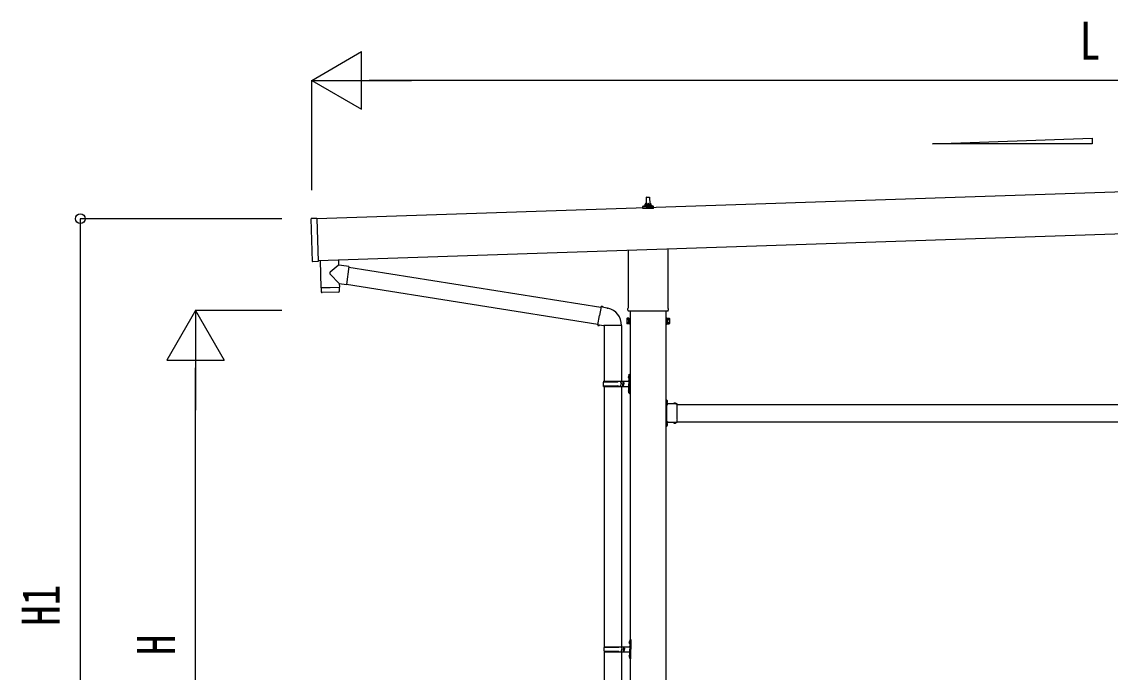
# Model space of a CAD drawing. Units: millimetres, scale not verified. Extents: x -16820 to 16820, y -11880 to 11880.
# Drawn here: x -4533 to -751, y -388 to 1872 of the extents above; entities that cross this region are included whole.
import ezdxf
from ezdxf.enums import TextEntityAlignment as Align

# ---------------------------------------------------------------- set-up
doc = ezdxf.new("R2010")
doc.units = ezdxf.units.MM
doc.header["$LTSCALE"] = 50
for name, color, linetype in [('0-4_YKK_13', 4, 'Continuous'), ('0-5_YKK_A1', 4, 'Continuous'), ('0-6_YKK_D', 6, 'Continuous')]:
    doc.layers.add(name, color=color, linetype=linetype)
doc.styles.add('ＭＳ ゴシック', font='')
doc.styles.get('ＭＳ ゴシック').set_extended_font_data('MS Gothic')

msp = doc.modelspace()

# ---------------------------------------------------------------- linework, layer by layer
at = {"layer": '0-4_YKK_13'}
for p, q in [((-2362.88, 1238.3), (-2362.15, 1261.83)), ((-2361.15, 1262.8), (-2352.6, 1262.8)), ((-2351.6, 1261.83), (-2350.88, 1238.3)), ((-2375.13, 1222.8), (-2375.13, 1230.52)), ((-2338.63, 1222.8), (-2375.13, 1222.8)), ((-2374.74, 1231.3), (-2339.01, 1231.3)), ((-2374.36, 1231.49), (-2367.64, 1233.12)), ((-2367.26, 1233.3), (-2346.49, 1233.3)), ((-2366.88, 1234.09), (-2366.88, 1238.3)), ((-2365.88, 1238.3), (-2347.88, 1238.3)), ((-2346.88, 1234.09), (-2346.88, 1238.3)), ((-2339.39, 1231.49), (-2346.11, 1233.12)), ((-2338.63, 1222.8), (-2338.63, 1230.52)), ((-3523.17, 1039.21), (-3528.1, 1187.12)), ((-3508.15, 1188.79), (-3527.14, 1188.16)), ((-2425.18, 878.82), (-2425.18, 1078.39)), ((-2288.58, 1082.94), (-2288.58, 878.82)), ((-3432.68, 1044.81), (-3432.08, 1026.62)), ((-3396.48, 1021.56), (-3405.44, 958.5)), ((-3429.92, 961.98), (-3461.42, 994.49)), ((-3396.74, 1019.73), (-2520.75, 880.26)), ((-3493.45, 946.83), (-3492.79, 933.8)), ((-3488.99, 947.98), (-3488.94, 946.99)), ((-3434.02, 949.82), (-3434, 948.82)), ((-3429.92, 961.98), (-3405.44, 958.5)), ((-3429.92, 961.98), (-3429.52, 949.97)), ((-3405.18, 960.32), (-2531.17, 821.17)), ((-3432.18, 932.87), (-3489.69, 930.95)), ((-2520.43, 882.08), (-2525.96, 850.71)), ((-2520.43, 882.08), (-2519.28, 884.06)), ((-2519.28, 884.06), (-2515.72, 883.43)), ((-2515.72, 883.43), (-2515.3, 881.09)), ((-2500.79, 878.26), (-2499.1, 876.63)), ((-2499.1, 876.63), (-2496.99, 876.18)), ((-2426.88, 870.04), (-2426.88, 875.54)), ((-2286.88, 875.54), (-2286.88, 870.04)), ((-2531.49, 819.35), (-2525.96, 850.71)), ((-2430.88, 840.54), (-2430.12, 841.86)), ((-2430.88, 840.54), (-2430.88, 823.54)), ((-2423.88, 836.95), (-2430.12, 836.95)), ((-2288.94, 866.54), (-2424.81, 866.54)), ((-2289.88, 836.95), (-2283.64, 836.95)), ((-2282.88, 840.54), (-2283.64, 841.86)), ((-2282.88, 840.54), (-2282.88, 823.54)), ((-2531.49, 819.35), (-2531.09, 817.1)), ((-2531.49, 819.35), (-2526.33, 818.53)), ((-2531.09, 817.1), (-2527.53, 816.47)), ((-2527.53, 816.47), (-2526.33, 818.53)), ((-2526.33, 818.53), (-2511.73, 816.22)), ((-2511.73, 816.22), (-2509.53, 817.2)), ((-2449.23, 816.81), (-2510.41, 816.81)), ((-2509.38, 816.81), (-2509.38, 623.04)), ((-2449.38, 816.81), (-2449.38, 623.04)), ((-2430.88, 823.54), (-2430.12, 822.23)), ((-2423.88, 827.14), (-2430.12, 827.14)), ((-2423.88, 822.23), (-2430.12, 822.23)), ((-2421.38, 822.84), (-2423.88, 822.84)), ((-2292.38, 822.84), (-2289.88, 822.84)), ((-2289.88, 827.14), (-2283.64, 827.14)), ((-2289.88, 822.23), (-2283.64, 822.23)), ((-2282.88, 823.54), (-2283.64, 822.23)), ((-2423.38, 646.04), (-2420.38, 647.54)), ((-2423.38, 646.04), (-2423.38, 614.04)), ((-2420.38, 647.54), (-2420.38, 614.04)), ((-2420.38, 647.54), (-2419.38, 647.54)), ((-2419.38, 647.54), (-2419.38, 614.04)), ((-2512.38, 621.04), (-2462.04, 621.04)), ((-2512.38, 607.04), (-2462.04, 607.04)), ((-2511.38, 623.04), (-2425.38, 623.04)), ((-2511.38, 623.04), (-2511.38, 621.04)), ((-2511.38, 605.04), (-2511.38, 607.04)), ((-2452.38, 623.04), (-2452.38, 618.54)), ((-2452.38, 618.54), (-2450.38, 618.54)), ((-2452.38, 605.04), (-2452.38, 609.54)), ((-2452.38, 609.54), (-2450.38, 609.54)), ((-2450.38, 618.54), (-2450.38, 614.04)), ((-2450.38, 609.54), (-2450.38, 614.04)), ((-2444.38, 623.04), (-2444.38, 614.04)), ((-2444.38, 618.54), (-2441.38, 618.54)), ((-2444.38, 605.04), (-2444.38, 614.04)), ((-2444.38, 609.54), (-2441.38, 609.54)), ((-2441.38, 618.54), (-2441.38, 614.04)), ((-2441.38, 609.54), (-2441.38, 614.04)), ((-2425.68, 640.19), (-2423.63, 639.19)), ((-2424.41, 642.19), (-2423.78, 642.19)), ((-2424.41, 642.19), (-2424.41, 633.89)), ((-2424.41, 633.89), (-2423.78, 633.89)), ((-2423.78, 642.19), (-2423.78, 633.89)), ((-2423.78, 642.19), (-2423.38, 641.79)), ((-2423.78, 633.89), (-2423.38, 634.29)), ((-2423.63, 639.19), (-2423.02, 638.04)), ((-2423.38, 641.79), (-2423.38, 634.29)), ((-2423.38, 582.04), (-2423.38, 614.04)), ((-2420.38, 580.54), (-2420.38, 614.04)), ((-2419.38, 580.54), (-2419.38, 614.04)), ((-2511.38, 605.04), (-2425.38, 605.04)), ((-2509.38, 605.04), (-2509.38, -299.46)), ((-2449.38, 605.04), (-2449.38, -299.46)), ((-2425.68, 592.19), (-2423.63, 591.19)), ((-2424.41, 594.19), (-2423.78, 594.19)), ((-2424.41, 594.19), (-2424.41, 585.89)), ((-2424.41, 585.89), (-2423.78, 585.89)), ((-2423.78, 594.19), (-2423.78, 585.89)), ((-2423.78, 594.19), (-2423.38, 593.79)), ((-2423.78, 585.89), (-2423.38, 586.29)), ((-2423.63, 591.19), (-2423.02, 590.04)), ((-2423.38, 593.79), (-2423.38, 586.29)), ((-2423.38, 582.04), (-2420.38, 580.54)), ((-2420.38, 580.54), (-2419.38, 580.54)), ((-2292.78, 559.54), (-2294.38, 559.54)), ((-2294.38, 555.04), (-2292.78, 555.04)), ((-2292.78, 554.04), (-2294.38, 554.04)), ((-2288.68, 552.04), (-2294.38, 552.04)), ((-2292.78, 550.04), (-2294.38, 550.04)), ((-2294.38, 549.04), (-2292.78, 549.04)), ((-2292.78, 542.58), (-2292.78, 559.54)), ((-2292.78, 556.08), (-2292.78, 548.01)), ((-2292.78, 553.17), (-2290.12, 554.49)), ((-2292.78, 550.92), (-2290.12, 549.59)), ((-2256.38, 544.14), (-2292.78, 544.14)), ((-2292.38, 542.54), (-2289.38, 542.54)), ((-2292.38, 533.76), (-2292.38, 540.54)), ((-2292.38, 491.76), (-2292.38, 532.33)), ((-2291.91, 556.78), (-2292.08, 556.78)), ((-2291.91, 547.31), (-2292.08, 547.31)), ((-2269.11, 545.01), (-2269.11, 544.84)), ((-2260.34, 544.14), (-2268.41, 544.14)), ((-2265.5, 544.14), (-2266.83, 546.8)), ((-2263.25, 544.14), (-2261.93, 546.8)), ((-2259.64, 545.01), (-2259.64, 544.84)), ((-2256.38, 533.76), (-2256.38, 544.14)), ((-2256.38, 491.76), (-2256.38, 532.33)), ((-2292.78, 474.04), (-2294.38, 474.04)), ((-2292.78, 470.04), (-2294.38, 470.04)), ((-2292.78, 464.54), (-2294.38, 464.54)), ((-2292.78, 464.54), (-2292.78, 481.5)), ((-2256.38, 479.94), (-2292.78, 479.94)), ((-2292.78, 476.08), (-2292.78, 468.01)), ((-2292.78, 473.17), (-2290.12, 474.49)), ((-2292.78, 470.92), (-2290.12, 469.59)), ((-2292.38, 483.54), (-2292.38, 490.33)), ((-2289.38, 481.54), (-2292.38, 481.54)), ((-2291.91, 476.78), (-2292.08, 476.78)), ((-2291.91, 467.31), (-2292.08, 467.31)), ((-2269.11, 479.08), (-2269.11, 479.24)), ((-2260.34, 479.94), (-2268.41, 479.94)), ((-2265.5, 479.94), (-2266.83, 477.29)), ((-2263.25, 479.94), (-2261.93, 477.29)), ((-2259.64, 479.08), (-2259.64, 479.24)), ((-2256.38, 479.94), (-2256.38, 490.33)), ((-2509.88, -301.46), (-2459.54, -301.46)), ((-2508.88, -299.46), (-2422.88, -299.46)), ((-2508.88, -299.46), (-2508.88, -301.46)), ((-2449.88, -299.46), (-2449.88, -303.96)), ((-2441.88, -299.46), (-2441.88, -308.46)), ((-2423.18, -282.31), (-2421.13, -283.31)), ((-2421.91, -280.31), (-2421.28, -280.31)), ((-2421.91, -280.31), (-2421.91, -288.61)), ((-2421.91, -288.61), (-2421.28, -288.61)), ((-2421.28, -280.31), (-2421.28, -288.61)), ((-2421.28, -280.31), (-2420.88, -280.71)), ((-2421.28, -288.61), (-2420.88, -288.21)), ((-2421.13, -283.31), (-2420.52, -284.46)), ((-2420.88, -276.46), (-2417.88, -274.96)), ((-2420.88, -276.46), (-2420.88, -308.46)), ((-2420.88, -280.71), (-2420.88, -288.21)), ((-2417.88, -274.96), (-2417.88, -308.46)), ((-2417.88, -274.96), (-2416.88, -274.96)), ((-2416.88, -274.96), (-2416.88, -308.46)), ((-2509.88, -315.46), (-2459.54, -315.46)), ((-2509.38, -317.45), (-2509.38, -1221.96)), ((-2508.88, -317.46), (-2508.88, -315.46)), ((-2508.88, -317.46), (-2422.88, -317.46)), ((-2449.88, -303.96), (-2447.88, -303.96)), ((-2449.88, -317.46), (-2449.88, -312.96)), ((-2449.88, -312.96), (-2447.88, -312.96)), ((-2449.38, -317.45), (-2449.38, -1221.96)), ((-2447.88, -303.96), (-2447.88, -308.46)), ((-2447.88, -312.96), (-2447.88, -308.46)), ((-2441.88, -303.96), (-2438.88, -303.96)), ((-2441.88, -317.46), (-2441.88, -308.46)), ((-2441.88, -312.96), (-2438.88, -312.96)), ((-2438.88, -303.96), (-2438.88, -308.46)), ((-2438.88, -312.96), (-2438.88, -308.46)), ((-2423.18, -330.31), (-2421.13, -331.31)), ((-2421.91, -328.31), (-2421.28, -328.31)), ((-2421.91, -328.31), (-2421.91, -336.61)), ((-2421.91, -336.61), (-2421.28, -336.61)), ((-2421.28, -328.31), (-2421.28, -336.61)), ((-2421.28, -328.31), (-2420.88, -328.71)), ((-2421.28, -336.61), (-2420.88, -336.21)), ((-2421.13, -331.31), (-2420.52, -332.46)), ((-2420.88, -340.46), (-2420.88, -308.46)), ((-2420.88, -328.71), (-2420.88, -336.21)), ((-2417.88, -341.96), (-2417.88, -308.46)), ((-2416.88, -341.96), (-2416.88, -308.46)), ((-2420.88, -340.46), (-2417.88, -341.96)), ((-2417.88, -341.96), (-2416.88, -341.96))]:
    msp.add_line(p, q, dxfattribs=at)
for points in [[(-3508.15, 1188.79), (-3503.15, 1038.87), (-3522.14, 1038.24)], [(-3496.65, 1042.67), (-3493.49, 947.83), (-3429.52, 949.97)], [(-3432.08, 1026.62), (-3434.17, 1024.85), (-3461.38, 1001.82)], [(-3396.48, 1021.56), (-3422.39, 1025.25), (-3432.08, 1026.62)], [(-3429.28, 935.91), (-3429.49, 948.97), (-3493.45, 946.83)], [(-2520.43, 882.08), (-2515.3, 881.09), (-2500.79, 878.26)], [(-2423.88, 822.23), (-2423.88, 841.86), (-2430.12, 841.86)], [(-2423.88, 822.84), (-2423.88, 841.24), (-2421.38, 841.24)], [(-2289.88, 822.84), (-2289.88, 841.24), (-2292.38, 841.24)], [(-2289.88, 822.23), (-2289.88, 841.86), (-2283.64, 841.86)], [(-2425.68, 635.9), (-2423.63, 636.89), (-2423.02, 638.04)], [(-2425.68, 587.9), (-2423.63, 588.89), (-2423.02, 590.04)], [(-2294.38, 544.54), (-2294.38, 550.54), (-2294.38, 553.54), (-2294.38, 559.54)], [(-2292.38, 540.54), (-2289.38, 540.54), (-2289.38, 544.14)], [(-2294.38, 464.54), (-2294.38, 470.54), (-2294.38, 473.54), (-2294.38, 479.54)], [(-2292.38, 483.54), (-2289.38, 483.54), (-2289.38, 479.94)], [(-2423.18, -286.6), (-2421.13, -285.61), (-2420.52, -284.46)], [(-2423.18, -334.6), (-2421.13, -333.61), (-2420.52, -332.46)]]:
    msp.add_lwpolyline(points, dxfattribs=at)
for points in [[(-2421.38, 821.54), (-2421.38, 842.54), (-2419.38, 842.54), (-2419.38, 821.54)], [(-2292.38, 821.54), (-2292.38, 842.54), (-2294.38, 842.54), (-2294.38, 821.54)]]:
    msp.add_lwpolyline(points, close=True, dxfattribs=at)
for centre, radius, start, end in [((-2361.15, 1261.8), 1, 90, 178.60509), ((-2352.6, 1261.8), 1, 1.39491, 90), ((-2374.13, 1230.52), 1, 103.62699, 180), ((-2367.88, 1234.09), 1, 283.62699, 0), ((-2362.79, 1237.67), 4.13, 90, 171.17633), ((-2365.88, 1237.3), 1, 90, 180), ((-2353.54, 1238.3), 4.83, 133.60282, 180), ((-2360.21, 1238.3), 4.83, 0, 46.39718), ((-2350.96, 1237.67), 4.13, 8.82367, 90), ((-2347.88, 1237.3), 1, 0, 90), ((-2345.88, 1234.09), 1, 180, 256.37301), ((-2339.63, 1230.52), 1, 0, 76.37301), ((-3527.1, 1187.16), 1, 91.90915, 181.90915), ((-3522.17, 1039.24), 1, 181.90915, 271.90915), ((-3458, 998.14), 5, 132.56466, 226.88314), ((-3489.8, 933.95), 3, 182.90915, 271.95747), ((-3432.28, 935.87), 3, 271.90915, 0.90915), ((-2509.53, 817.2), 60.3, 359.62495, 78), ((-2422.88, 875.54), 4, 125.09963, 180), ((-2422.88, 870.04), 4, 180, 194.47751), ((-2290.88, 875.54), 4, 0, 54.90037), ((-2290.88, 870.04), 4, 345.52249, 0), ((-2426.53, 839.4), 4.34, 145.61575, 214.38425), ((-2414.64, 832.04), 16.24, 162.41205, 197.58795), ((-2422.88, 870.04), 4, 194.47751, 241.04498), ((-2290.88, 870.04), 4, 298.95502, 345.52249), ((-2299.12, 832.04), 16.24, 342.41205, 17.58795), ((-2287.22, 839.4), 4.34, 325.61575, 34.38425), ((-2426.53, 824.68), 4.34, 145.61575, 214.38425), ((-2287.22, 824.68), 4.34, 325.61575, 34.38425), ((-2463.63, 614.04), 49.25, 171.82876, 180.00002), ((-2463.63, 614.04), 49.25, 180.00002, 188.17127), ((-2462.04, 623.04), 2, 270, 359.99998), ((-2462.04, 605.04), 2, 0.00005, 90.00004), ((-2420.08, 638.04), 6, 136.21765, 223.78235), ((-2425.38, 625.04), 2, 270, 359.99998), ((-2420.08, 590.04), 6, 136.21765, 223.78235), ((-2425.38, 603.04), 2, 0.00005, 90.00004), ((-2292.38, 544.54), 2, 180, 270), ((-2292.08, 556.08), 0.7, 90, 180), ((-2292.08, 548.01), 0.7, 180, 270), ((-2293.08, 533.04), 1, 314.427, 45.573), ((-2291.91, 555.92), 0.862, 39.12355, 90), ((-2291.91, 548.17), 0.862, 270, 320.87645), ((-2296.68, 552.04), 7, 0, 39.12355), ((-2296.68, 552.04), 7, 320.87645, 0), ((-2268.25, 545.01), 0.862, 129.12355, 180), ((-2268.41, 544.84), 0.7, 180, 270), ((-2264.38, 540.24), 7, 90, 129.12355), ((-2264.38, 540.24), 7, 50.87645, 90), ((-2260.34, 544.84), 0.7, 270, 0), ((-2260.5, 545.01), 0.862, 0, 50.87645), ((-2255.68, 533.04), 1, 134.427, 225.573), ((-2293.08, 491.04), 1, 314.427, 45.573), ((-2255.68, 491.04), 1, 134.427, 225.573), ((-2292.38, 479.54), 2, 90, 180), ((-2292.08, 476.08), 0.7, 90, 180), ((-2292.08, 468.01), 0.7, 180, 270), ((-2291.91, 475.92), 0.862, 39.12355, 90), ((-2291.91, 468.17), 0.862, 270, 320.87645), ((-2296.68, 472.04), 7, 0, 39.12355), ((-2296.68, 472.04), 7, 320.87645, 0), ((-2268.41, 479.24), 0.7, 90, 180), ((-2268.25, 479.08), 0.862, 180, 230.87645), ((-2264.38, 483.84), 7, 230.87645, 270), ((-2264.38, 483.84), 7, 270, 309.12355), ((-2260.34, 479.24), 0.7, 0, 90), ((-2260.5, 479.08), 0.862, 309.12355, 0), ((-2461.13, -308.46), 49.25, 171.82876, 180.00002), ((-2459.54, -299.46), 2, 270, 359.99998), ((-2417.58, -284.46), 6, 136.21765, 223.78235), ((-2422.88, -297.46), 2, 270, 359.99998), ((-2461.13, -308.46), 49.25, 180.00002, 188.17127), ((-2459.54, -317.46), 2, 0.00005, 90.00004), ((-2417.58, -332.46), 6, 136.21765, 223.78235), ((-2422.88, -319.46), 2, 0.00005, 90.00004)]:
    msp.add_arc(centre, radius, start, end, dxfattribs=at)
at = {"layer": '0-5_YKK_A1'}
for p, q in [((-1368.79, 1447.15), (-814.39, 1467.64)), ((-814.39, 1447.15), (-1368.79, 1447.15)), ((-814.39, 1467.64), (-814.39, 1447.15)), ((1883.96, 1367.08), (-3508.1, 1187.37)), ((-3503.27, 1042.45), (1888.79, 1222.19)), ((-2419.38, 866.54), (-2419.38, -1930.96)), ((-2294.38, -1930.96), (-2294.38, 866.54)), ((-2256.38, 542.04), (642.62, 542.04)), ((-2289.38, 482.04), (-2293.88, 482.04)), ((-2256.38, 482.04), (642.62, 482.04))]:
    msp.add_line(p, q, dxfattribs=at)
msp.add_lwpolyline([(-2289.38, 542.04), (-2293.88, 542.04), (-2293.88, 482.04)], dxfattribs=at)
at = {"layer": '0-6_YKK_D'}
for p, q in [((-3525.57, 1668.16), (-3352.36, 1768.16)), ((-3352.36, 1568.16), (-3352.36, 1768.16)), ((-3525.57, 1286.84), (-3525.57, 1669.16)), ((-3525.57, 1668.16), (-3352.36, 1568.16)), ((-3525.57, 1668.16), (-3179.16, 1668.16)), ((1706.27, 1668.16), (-3325.57, 1668.16)), ((-3629.52, 1187.62), (-4330.52, 1187.62)), ((-4329.52, -1430.96), (-4329.52, 1187.62)), ((-3929.52, 869.04), (-4029.52, 695.84)), ((-3629.52, 869.04), (-3930.52, 869.04)), ((-3929.52, 869.04), (-3829.52, 695.84)), ((-3929.52, 869.04), (-3929.52, 522.63)), ((-4029.52, 695.84), (-3829.52, 695.84)), ((-3929.52, -1230.96), (-3929.52, 669.04))]:
    msp.add_line(p, q, dxfattribs=at)
msp.add_circle((-4329.52, 1187.62), 17, dxfattribs=at)

# ---------------------------------------------------------------- texts
at = {"layer": '0-6_YKK_D', "style": 'ＭＳ ゴシック', "width": 0.8}
msp.add_text('L', height=132, dxfattribs=at).set_placement((-857.65, 1700.16), align=Align.BOTTOM_LEFT)
for s, p in [('H1', (-4361.52, -227.27)), ('H', (-3961.52, -328.96))]:
    msp.add_text(s, height=132, rotation=90, dxfattribs=at).set_placement(p, align=Align.BOTTOM_LEFT)

doc.saveas('drawing.dxf')
